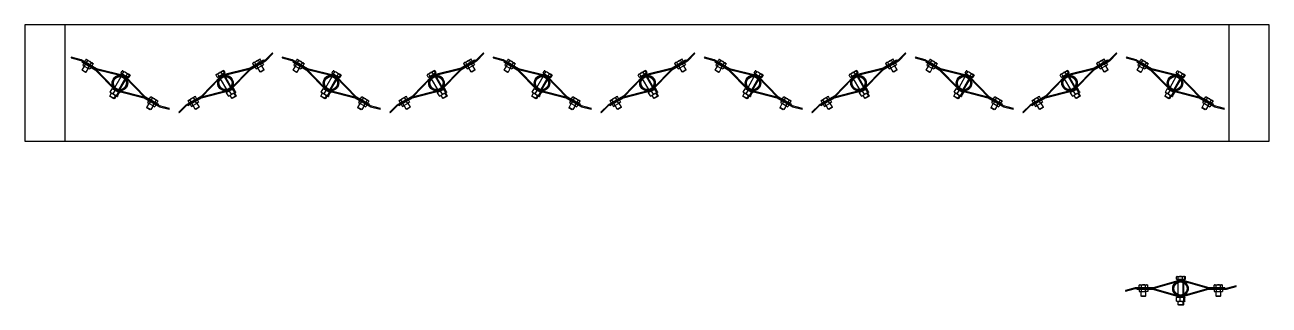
# Model space of a CAD drawing. Header units: millimetres. Extents: x -361 to 14022, y -1822 to 1455.
# Drawn here: x -361 to 1349, y 259 to 644 of the extents above; entities that cross this region are included whole.
import ezdxf

# ---------------------------------------------------------------- set-up
doc = ezdxf.new("R2010")
doc.units = ezdxf.units.MM

# ---------------------------------------------------------------- blocks, each defined once
blk = doc.blocks.new('sadasdsadsa')
at = {"color": 240, "linetype": 'Continuous', "lineweight": 25, "true_color": 0xed1f24}
for p, q in [((1579.8, 565.2), (1566.2, 561.6)), ((1604.3, 565.2), (1579.8, 565.2)), ((1585.2, 568.8), (1586, 569.2)), ((1585.2, 565.7), (1585.2, 568.8)), ((1585.2, 565.7), (1586.7, 565.7)), ((1586, 569.2), (1586.7, 569.2)), ((1586, 565.2), (1586, 565.7)), ((1588.1, 568.8), (1586.7, 569.2)), ((1586.7, 569.2), (1591, 569.2)), ((1586.7, 565.7), (1588.1, 565.7)), ((1588.1, 565.7), (1588.1, 568.8)), ((1588.1, 565.7), (1591, 565.7)), ((1591, 569.2), (1595.4, 569.2)), ((1591, 565.7), (1593.9, 565.7)), ((1593.9, 565.7), (1593.9, 568.8)), ((1593.9, 565.7), (1595.4, 565.7)), ((1596.8, 568.8), (1595.4, 569.2)), ((1595.4, 569.2), (1596, 569.2)), ((1595.4, 565.7), (1596.8, 565.7)), ((1596, 569.2), (1596.8, 568.8)), ((1596, 565.7), (1596, 565.2)), ((1596.8, 565.7), (1596.8, 568.8)), ((1642.9, 576.1), (1604.3, 565.2)), ((1604.5, 564.2), (1636.5, 573.4)), ((1636.2, 576.9), (1636.2, 580.3)), ((1636.2, 576.9), (1637.5, 576.9)), ((1636.3, 580.4), (1636.9, 580.7)), ((1636.9, 580.7), (1637.5, 580.7)), ((1636.9, 576.4), (1636.9, 576.9)), ((1636.9, 576.4), (1641.7, 576.4)), ((1638.8, 580.3), (1637.5, 580.7)), ((1637.5, 580.7), (1641.7, 580.7)), ((1637.5, 576.9), (1638.8, 576.9)), ((1638.8, 576.9), (1638.8, 580.3)), ((1638.8, 576.9), (1641.7, 576.9)), ((1638.9, 575.1), (1638.9, 576.4)), ((1638.9, 555.7), (1638.9, 572.7)), ((1641.7, 580.7), (1646.1, 580.7)), ((1641.7, 576.9), (1644.5, 576.9)), ((1641.7, 576.4), (1646.9, 576.4)), ((1642.1, 574.9), (1642.9, 575.1)), ((1681.5, 565.2), (1642.9, 576.1)), ((1642.9, 575.1), (1681.4, 564.2)), ((1644.5, 576.9), (1644.5, 580.3)), ((1644.5, 576.9), (1646.1, 576.9)), ((1644.9, 576.4), (1644.9, 575.6)), ((1644.9, 574.6), (1644.9, 574.4)), ((1644.9, 572.7), (1644.9, 555.7)), ((1645.9, 576.4), (1645.9, 575.3)), ((1645.9, 574.3), (1645.9, 574.1)), ((1645.9, 572.3), (1645.9, 556.2)), ((1647.7, 580.3), (1646.1, 580.7)), ((1646.1, 580.7), (1646.9, 580.7)), ((1646.1, 576.9), (1648.7, 576.9)), ((1646.9, 580.7), (1647.6, 580.4)), ((1646.9, 580.7), (1647.3, 580.7)), ((1646.9, 576.9), (1646.9, 576.4)), ((1646.9, 576.4), (1647.9, 576.4)), ((1648.7, 580.3), (1647.3, 580.7)), ((1647.3, 580.7), (1647.9, 580.7)), ((1647.5, 580.3), (1647.7, 580.3)), ((1647.7, 576.9), (1647.7, 580.3)), ((1647.9, 580.7), (1648.7, 580.3)), ((1647.9, 576.9), (1647.9, 576.4)), ((1648.7, 576.9), (1648.7, 580.3)), ((1702.8, 565.2), (1681.5, 565.2)), ((1688.1, 568.8), (1688.8, 569.2)), ((1688.1, 565.7), (1688.1, 568.8)), ((1688.1, 565.7), (1689.5, 565.7)), ((1688.8, 569.2), (1689.5, 569.2)), ((1688.8, 565.2), (1688.8, 565.7)), ((1690.9, 568.8), (1689.5, 569.2)), ((1689.5, 569.2), (1693.8, 569.2)), ((1689.5, 565.7), (1690.9, 565.7)), ((1690.9, 565.7), (1690.9, 568.8)), ((1690.9, 565.7), (1693.8, 565.7)), ((1693.8, 569.2), (1698.2, 569.2)), ((1693.8, 565.7), (1696.7, 565.7)), ((1696.7, 565.7), (1696.7, 568.8)), ((1696.7, 565.7), (1698.2, 565.7)), ((1699.6, 568.8), (1698.2, 569.2)), ((1698.2, 569.2), (1698.8, 569.2)), ((1698.2, 565.7), (1699.6, 565.7)), ((1698.8, 569.2), (1699.6, 568.8)), ((1698.8, 565.7), (1698.8, 565.2)), ((1699.6, 565.7), (1699.6, 568.8)), ((1702.8, 564.2), (1702.8, 565.2)), ((1718.4, 567.9), (1704.8, 564.2)), ((1705.1, 563.2), (1718.6, 566.9)), ((1718.6, 566.9), (1718.4, 567.9)), ((1566.2, 561.6), (1566.5, 560.6)), ((1566.5, 560.6), (1580, 564.2)), ((1580, 564.2), (1604.5, 564.2)), ((1603.5, 564.2), (1582, 564.2)), ((1582, 564.2), (1582, 563.2)), ((1582, 563.2), (1603.3, 563.2)), ((1585.3, 563.2), (1585.3, 560)), ((1585.3, 560), (1587.7, 560)), ((1587.7, 563.2), (1587.7, 560)), ((1587.7, 560), (1593.4, 560)), ((1588, 553.8), (1588, 560)), ((1588.6, 553.2), (1588, 553.8)), ((1594, 553.8), (1588, 553.8)), ((1593.5, 553.2), (1588.6, 553.2)), ((1593.4, 563.2), (1593.4, 560)), ((1596.8, 560), (1593.4, 560)), ((1594, 553.8), (1593.5, 553.2)), ((1594, 560), (1594, 553.8)), ((1596.8, 563.2), (1596.8, 560)), ((1603.3, 563.2), (1641.9, 552.3)), ((1637.5, 554.5), (1603.5, 564.2)), ((1636.6, 552), (1639, 552.5)), ((1636.6, 546.8), (1636.6, 552)), ((1636.9, 552.4), (1636.9, 552.5)), ((1639, 552.5), (1636.9, 552.5)), ((1638.9, 552.5), (1638.9, 553.1)), ((1639, 552.5), (1641.4, 552.5)), ((1641.9, 553.4), (1640.9, 553.6)), ((1641.3, 552), (1643.9, 552.5)), ((1641.3, 546.8), (1641.3, 552)), ((1641.9, 552.3), (1680.5, 563.2)), ((1642.9, 553.6), (1641.9, 553.4)), ((1642.4, 552.5), (1643.9, 552.5)), ((1643.9, 552.5), (1646.9, 552.5)), ((1644.9, 553.1), (1644.9, 552.5)), ((1645.9, 553.4), (1645.9, 552.5)), ((1680.4, 564.2), (1646.4, 554.5)), ((1646.6, 546.8), (1646.6, 552)), ((1646.9, 552.5), (1647, 552.4)), ((1647.9, 552.5), (1646.9, 552.5)), ((1647.2, 546.8), (1647.2, 552)), ((1647.3, 552.1), (1647.9, 552)), ((1647.9, 546.8), (1647.9, 552)), ((1647.9, 546.8), (1647.9, 552)), ((1704.8, 564.2), (1680.4, 564.2)), ((1680.5, 563.2), (1705.1, 563.2)), ((1681.4, 564.2), (1702.8, 564.2)), ((1688.1, 563.2), (1688.1, 560)), ((1688.1, 560), (1690.9, 560)), ((1690.8, 553.8), (1690.8, 560)), ((1691.4, 553.2), (1690.8, 553.8)), ((1696.8, 553.8), (1690.8, 553.8)), ((1690.9, 563.2), (1690.9, 560)), ((1690.9, 560), (1696.6, 560)), ((1696.3, 553.2), (1691.4, 553.2)), ((1696.8, 553.8), (1696.3, 553.2)), ((1696.6, 563.2), (1696.6, 560)), ((1696.6, 560), (1699.6, 560)), ((1696.8, 560), (1696.8, 553.8)), ((1699.6, 563.2), (1699.6, 560)), ((1636.6, 546.8), (1639, 546.4)), ((1636.9, 546.4), (1636.9, 546.4)), ((1639, 546.4), (1636.9, 546.4)), ((1638.9, 541.9), (1638.9, 546.4)), ((1639.5, 541.3), (1638.9, 541.9)), ((1645.9, 541.9), (1638.9, 541.9)), ((1643.9, 546.4), (1639, 546.4)), ((1645.4, 541.3), (1639.5, 541.3)), ((1641.3, 546.8), (1643.9, 546.4)), ((1646.9, 546.4), (1643.9, 546.4)), ((1644.9, 541.9), (1644.4, 541.3)), ((1644.9, 546.4), (1644.9, 541.9)), ((1645.9, 541.9), (1645.4, 541.3)), ((1645.9, 546.4), (1645.9, 541.9)), ((1647, 546.4), (1646.9, 546.4)), ((1647.9, 546.4), (1646.9, 546.4)), ((1647.3, 546.7), (1647.9, 546.8))]:
    blk.add_line(p, q, dxfattribs=at)
for radius in [10.7, 10, 9]:
    blk.add_circle((1641.9, 564.2), radius, dxfattribs=at)
for points, knots in [([(1586.7, 569.2), (1586.7, 569.2), (1586.2, 569.2), (1585.7, 569), (1585.2, 568.8)], [0, 0, 0, 0, 0.067738, 1, 1, 1, 1]), ([(1591, 569.2), (1590.3, 569.2), (1589.3, 569.1), (1588.3, 568.8), (1588.1, 568.8)], [0, 0, 0, 0, 0.788999, 1, 1, 1, 1]), ([(1593.9, 568.8), (1593.2, 569), (1592.2, 569.2), (1591.2, 569.2), (1591, 569.2)], [0, 0, 0, 0, 0.76815, 1, 1, 1, 1]), ([(1595.4, 569.2), (1595.3, 569.2), (1594.8, 569.2), (1594.3, 569), (1593.9, 568.8)], [0, 0, 0, 0, 0.067741, 1, 1, 1, 1]), ([(1637.5, 580.7), (1637.4, 580.7), (1637, 580.7), (1636.7, 580.5), (1636.3, 580.3)], [0, 0, 0, 0, 0.076461, 1, 1, 1, 1]), ([(1641.7, 580.7), (1640.9, 580.7), (1639.9, 580.6), (1639, 580.3), (1638.8, 580.3)], [0, 0, 0, 0, 0.788986, 1, 1, 1, 1]), ([(1644.5, 580.3), (1643.8, 580.5), (1642.9, 580.7), (1641.9, 580.7), (1641.7, 580.7)], [0, 0, 0, 0, 0.76816, 1, 1, 1, 1]), ([(1646.1, 580.7), (1646.1, 580.7), (1645.5, 580.7), (1645, 580.5), (1644.5, 580.3)], [0, 0, 0, 0, 0.068257, 1, 1, 1, 1]), ([(1647.3, 580.7), (1647.2, 580.7), (1647.1, 580.7), (1647.1, 580.7), (1647, 580.7)], [0, 0, 0, 0, 0.407081, 1, 1, 1, 1]), ([(1689.5, 569.2), (1689.5, 569.2), (1689, 569.2), (1688.5, 569), (1688.1, 568.8)], [0, 0, 0, 0, 0.067741, 1, 1, 1, 1]), ([(1693.8, 569.2), (1693.1, 569.2), (1692.1, 569.1), (1691.1, 568.8), (1690.9, 568.8)], [0, 0, 0, 0, 0.788998, 1, 1, 1, 1]), ([(1696.7, 568.8), (1696, 569), (1695, 569.2), (1694.1, 569.2), (1693.8, 569.2)], [0, 0, 0, 0, 0.768151, 1, 1, 1, 1]), ([(1698.2, 569.2), (1698.1, 569.2), (1697.6, 569.2), (1697.2, 569), (1696.7, 568.8)], [0, 0, 0, 0, 0.06774, 1, 1, 1, 1]), ([(1636.6, 552), (1636.7, 552.1), (1636.7, 552.2), (1636.9, 552.4), (1637, 552.5)], [0, 0, 0, 0, 0.3695371, 1, 1, 1, 1]), ([(1639, 552.5), (1639, 552.5), (1639.8, 552.4), (1640.6, 552.2), (1641.3, 552)], [0, 0, 0, 0, 0.069735, 1, 1, 1, 1]), ([(1643.9, 552.5), (1644, 552.5), (1644.9, 552.4), (1645.8, 552.2), (1646.6, 552)], [0, 0, 0, 0, 0.070035, 1, 1, 1, 1]), ([(1646.6, 552), (1646.6, 552.1), (1646.7, 552.2), (1646.8, 552.4), (1646.9, 552.5)], [0, 0, 0, 0, 0.3695371, 1, 1, 1, 1]), ([(1646.9, 552.5), (1646.9, 552.4), (1647.1, 552.4), (1647.2, 552.2), (1647.2, 552)], [0, 0, 0, 0, 0.165977, 1, 1, 1, 1]), ([(1647.9, 552.5), (1647.9, 552.4), (1647.9, 552.3), (1647.9, 552.1), (1647.9, 552)], [0, 0, 0, 0, 0.079341, 1, 1, 1, 1]), ([(1647.9, 552), (1647.9, 552.1), (1647.9, 552.2), (1647.9, 552.4), (1647.9, 552.5)], [0, 0, 0, 0, 0.423988, 1, 1, 1, 1]), ([(1636.6, 546.8), (1636.7, 546.7), (1636.7, 546.6), (1636.9, 546.4), (1637, 546.4)], [0, 0, 0, 0, 0.3695371, 1, 1, 1, 1]), ([(1639, 546.4), (1639, 546.4), (1639.8, 546.4), (1640.6, 546.6), (1641.3, 546.8)], [0, 0, 0, 0, 0.069735, 1, 1, 1, 1]), ([(1643.9, 546.4), (1644, 546.4), (1644.9, 546.4), (1645.8, 546.6), (1646.6, 546.8)], [0, 0, 0, 0, 0.070035, 1, 1, 1, 1]), ([(1646.6, 546.8), (1646.6, 546.7), (1646.7, 546.6), (1646.8, 546.4), (1646.9, 546.4)], [0, 0, 0, 0, 0.3695371, 1, 1, 1, 1]), ([(1646.9, 546.4), (1646.9, 546.4), (1647.1, 546.4), (1647.2, 546.6), (1647.2, 546.8)], [0, 0, 0, 0, 0.165978, 1, 1, 1, 1]), ([(1647.9, 546.4), (1647.9, 546.4), (1647.9, 546.5), (1647.9, 546.7), (1647.9, 546.8)], [0, 0, 0, 0, 0.079343, 1, 1, 1, 1]), ([(1647.9, 546.8), (1647.9, 546.7), (1647.9, 546.6), (1647.9, 546.4), (1647.9, 546.4)], [0, 0, 0, 0, 0.423988, 1, 1, 1, 1])]:
    blk.add_open_spline(points, degree=3, knots=knots, dxfattribs=at)

msp = doc.modelspace()

# ---------------------------------------------------------------- linework, layer by layer
for p, q in [((1348.743054, 644.227181), (-361.256946, 644.227181)), ((-361.256946, 644.227181), (-361.256946, 484.227181)), ((-306.256946, 644.227181), (-306.256946, 484.227181)), ((1293.743054, 484.227181), (1293.743054, 644.227181)), ((1348.743054, 484.227181), (1348.743054, 644.227181)), ((-361.256946, 484.227181), (1348.743054, 484.227181))]:
    msp.add_line(p, q)

# ---------------------------------------------------------------- block references
for p, rotation in [((-1934.622364, 896.556343), 329.9999999999999), ((-1225.395181, -745.372128), 30), ((-1644.622364, 896.556342), 329.9999999999999), ((-935.395181, -745.372129), 30), ((-1354.622364, 896.556342), 329.9999999999999), ((-645.395181, -745.37213), 30), ((-1064.622364, 896.556341), 329.9999999999999), ((-355.39518, -745.37213), 30), ((-774.622364, 896.556341), 329.9999999999999), ((-65.39518, -745.372131), 30), ((-484.622363, 896.55634), 329.9999999999999)]:
    msp.add_blockref('sadasdsadsa', p, dxfattribs=dict(rotation=rotation))
msp.add_blockref('sadasdsadsa', (-414.959491, -282.363286))

doc.saveas('drawing.dxf')
